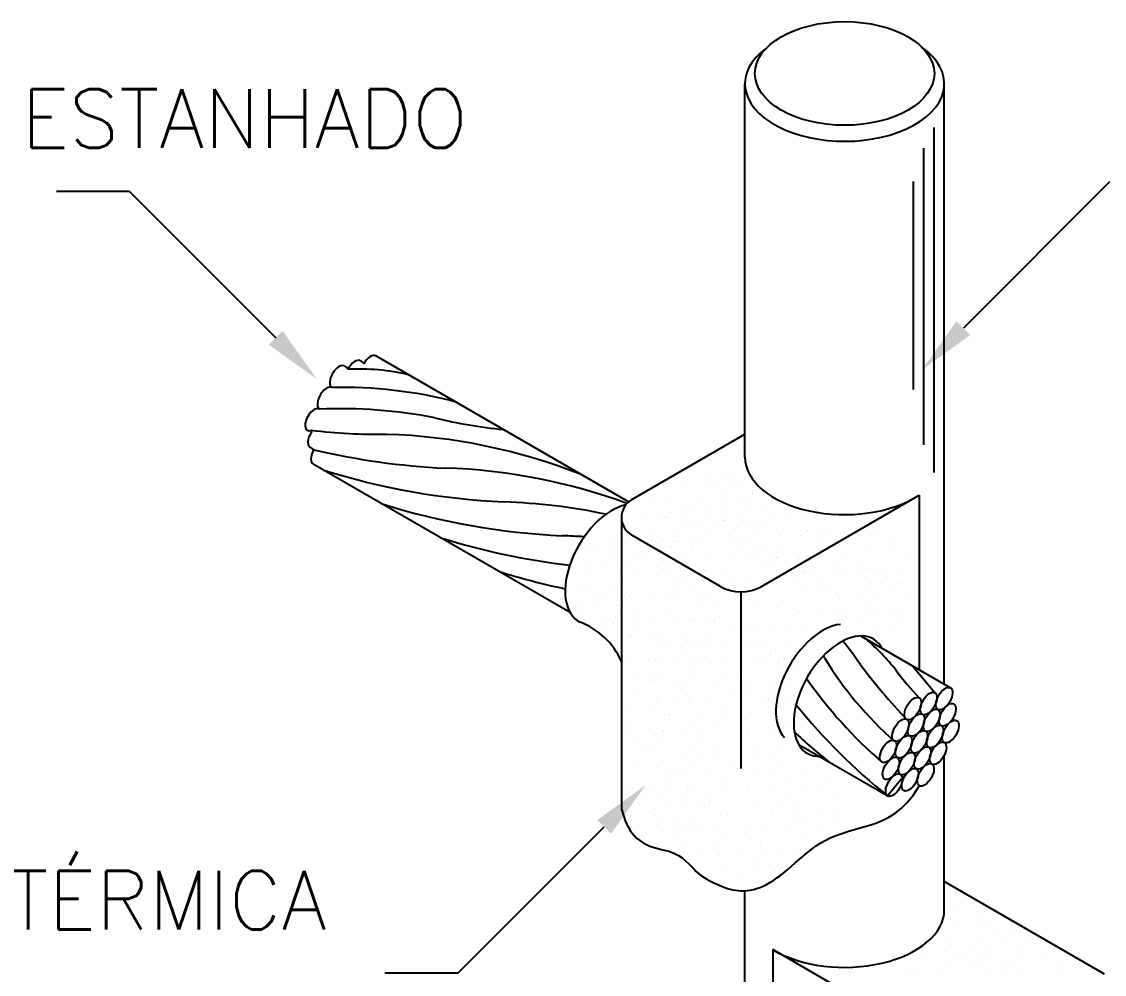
# Model space of a CAD drawing. Extents: x 5721 to 7477, y -2900 to -2449.
# Drawn here: x 5788.47 to 5825.49, y -2779.49 to -2746.92 of the extents above; entities that cross this region are included whole.
import ezdxf
from ezdxf.enums import TextEntityAlignment as Align

# ---------------------------------------------------------------- set-up
doc = ezdxf.new("R2010")
doc.units = 0
doc.header["$LTSCALE"] = 1.7
doc.header["$MEASUREMENT"] = 0
for name, color, linetype in [('C01', 1, 'CONTINUOUS'), ('C02', 2, 'CONTINUOUS'), ('C03', 3, 'CONTINUOUS')]:
    doc.layers.add(name, color=color, linetype=linetype)
doc.styles.add('80CL', font='romans.shx', dxfattribs={"height": 2})

msp = doc.modelspace()

# ---------------------------------------------------------------- linework, layer by layer
at = {"layer": 'C01'}
for p, q in [((5819.67, -2762.34), (5819.67, -2750.538)), ((5819.32, -2761.392), (5819.32, -2751.249)), ((5818.97, -2759.496), (5818.97, -2752.387)), ((5819.699, -2769.861), (5818.925, -2768.938))]:
    msp.add_line(p, q, dxfattribs=at)
for centre, radius, start, end in [((5800.01, -2766.136), 7.338, 76.6561, 93.0104), ((5799.455, -2774.789), 15.361, 75.5148, 91.4163), ((5799.36, -2776.964), 16.811, 78.8772, 92.4028), ((5806.693, -2743.552), 17.404, 256.4091, 264.2355), ((5800.761, -2741.017), 20.013, 263.1709, 270.5459), ((5800.332, -2780.84), 19.819, 68.4803, 88.2103), ((5804.109, -2737.635), 24.578, 256.6399, 267.3042), ((5802.334, -2781.995), 19.819, 69.8266, 88.2103), ((5806.11, -2738.79), 24.578, 252.6958, 267.3042), ((5808.112, -2739.946), 24.578, 252.6958, 267.3042), ((5804.335, -2783.151), 19.819, 78.0118, 88.2103), ((5810.113, -2741.101), 24.578, 252.6958, 263.2242), ((5806.337, -2784.306), 19.819, 86.0408, 88.2103), ((5812.115, -2742.257), 24.578, 252.6958, 258.1274), ((5806.459, -2776.23), 12.962, 34.5242, 38.8612), ((5811.836, -2774.299), 8.352, 38.4865, 48.8227), ((5806.988, -2773.746), 10.276, 29.5979, 30.0044), ((5826.519, -2762.202), 12.414, 211.4044, 228.5956), ((5834.731, -2755.737), 21.962, 216.7715, 223.2285), ((5826.645, -2762.957), 10.304, 216.6069, 223.3931), ((5828.077, -2760.468), 15.566, 214.8967, 229.117), ((5830.42, -2757.876), 19.82, 218.7128, 231.5197), ((5828.418, -2756.72), 19.819, 226.9146, 231.5197)]:
    msp.add_arc(centre, radius, start, end, dxfattribs=at)
at = {"layer": 'C02'}
for p, q in [((5813.203, -2761.806), (5813.203, -2749.045)), ((5820.02, -2769.571), (5820.02, -2749.045)), ((5825.671, -2752.4), (5820.671, -2757.4)), ((5792.158, -2752.73), (5789.658, -2752.73)), ((5792.158, -2752.73), (5797.158, -2757.73)), ((5809.225, -2763.338), (5800.578, -2758.346)), ((5809.33, -2763.263), (5813.203, -2761.027)), ((5807.229, -2767.122), (5798.434, -2762.045)), ((5812.015, -2761.936), (5812.015, -2761.936)), ((5811.427, -2762.231), (5811.427, -2762.231)), ((5811.831, -2762.51), (5811.831, -2762.51)), ((5812.587, -2762.519), (5812.587, -2762.519)), ((5812.764, -2762.357), (5812.764, -2762.357)), ((5811.243, -2762.804), (5811.243, -2762.804)), ((5811.999, -2762.813), (5811.999, -2762.813)), ((5812.176, -2762.651), (5812.176, -2762.651)), ((5812.714, -2762.635), (5812.714, -2762.635)), ((5813.17, -2762.822), (5813.17, -2762.822)), ((5809.92, -2763.296), (5809.92, -2763.296)), ((5810.508, -2763.186), (5810.508, -2763.186)), ((5811.667, -2763.18), (5811.667, -2763.18)), ((5811.755, -2763.282), (5811.755, -2763.282)), ((5812.445, -2763.282), (5812.445, -2763.282)), ((5812.53, -2763.209), (5812.53, -2763.209)), ((5812.582, -2763.116), (5812.582, -2763.116)), ((5813.286, -2763.217), (5813.286, -2763.217)), ((5813.462, -2763.056), (5813.462, -2763.056)), ((5813.765, -2766.228), (5819.163, -2763.111)), ((5819.163, -2763.111), (5819.163, -2769.076)), ((5811.079, -2763.474), (5811.079, -2763.474)), ((5811.167, -2763.576), (5811.167, -2763.576)), ((5811.257, -2763.607), (5811.257, -2763.607)), ((5811.857, -2763.576), (5811.857, -2763.576)), ((5812.355, -2763.642), (5812.355, -2763.642)), ((5812.943, -2763.348), (5812.943, -2763.348)), ((5813.375, -2763.443), (5813.375, -2763.443)), ((5813.868, -2763.52), (5813.868, -2763.52)), ((5808.98, -2763.869), (5808.98, -2773.845)), ((5809.737, -2763.87), (5809.737, -2763.87)), ((5810.325, -2763.76), (5810.325, -2763.76)), ((5810.492, -2763.879), (5810.492, -2763.879)), ((5810.669, -2763.717), (5810.669, -2763.717)), ((5811.08, -2763.769), (5811.08, -2763.769)), ((5811.955, -2763.781), (5811.955, -2763.781)), ((5812.327, -2764.018), (5812.327, -2764.018)), ((5812.365, -2763.878), (5812.365, -2763.878)), ((5812.453, -2763.98), (5812.453, -2763.98)), ((5812.511, -2763.981), (5812.511, -2763.981)), ((5812.915, -2763.724), (5812.915, -2763.724)), ((5813.144, -2763.981), (5813.144, -2763.981)), ((5813.191, -2764.017), (5813.191, -2764.017)), ((5813.947, -2764.026), (5813.947, -2764.026)), ((5814.124, -2763.864), (5814.124, -2763.864)), ((5814.588, -2763.884), (5814.588, -2763.884)), ((5815.286, -2763.921), (5815.286, -2763.921)), ((5810.876, -2764.289), (5810.876, -2764.289)), ((5811.075, -2764.182), (5811.075, -2764.182)), ((5811.367, -2764.075), (5811.367, -2764.075)), ((5811.663, -2764.072), (5811.663, -2764.072)), ((5811.923, -2764.275), (5811.923, -2764.275)), ((5813.642, -2764.046), (5813.642, -2764.046)), ((5814.529, -2764.329), (5814.529, -2764.329)), ((5815.336, -2764.305), (5815.336, -2764.305)), ((5816.035, -2764.342), (5816.035, -2764.342)), ((5817.602, -2764.289), (5817.602, -2764.289)), ((5808.69, -2764.723), (5808.69, -2764.723)), ((5809.02, -2764.753), (5809.02, -2764.753)), ((5812.365, -2766.228), (5809.33, -2764.476)), ((5809.572, -2764.54), (5809.572, -2764.54)), ((5809.66, -2764.642), (5809.66, -2764.642)), ((5810.16, -2764.429), (5810.16, -2764.429)), ((5810.248, -2764.532), (5810.248, -2764.532)), ((5810.35, -2764.642), (5810.35, -2764.642)), ((5810.848, -2764.708), (5810.848, -2764.708)), ((5810.938, -2764.532), (5810.938, -2764.532)), ((5811.436, -2764.597), (5811.436, -2764.597)), ((5811.624, -2764.71), (5811.624, -2764.71)), ((5812.653, -2764.479), (5812.653, -2764.479)), ((5812.897, -2764.62), (5812.897, -2764.62)), ((5813.027, -2764.687), (5813.027, -2764.687)), ((5813.21, -2764.68), (5813.21, -2764.68)), ((5813.613, -2764.423), (5813.613, -2764.423)), ((5814.404, -2764.458), (5814.404, -2764.458)), ((5815.103, -2764.495), (5815.103, -2764.495)), ((5815.16, -2764.467), (5815.16, -2764.467)), ((5815.742, -2764.77), (5815.742, -2764.77)), ((5815.858, -2764.504), (5815.858, -2764.504)), ((5818.35, -2764.71), (5818.35, -2764.71)), ((5807.789, -2764.84), (5807.789, -2764.84)), ((5808.098, -2764.917), (5808.098, -2764.917)), ((5808.778, -2764.826), (5808.778, -2764.826)), ((5809.86, -2765.141), (5809.86, -2765.141)), ((5810.448, -2765.03), (5810.448, -2765.03)), ((5810.692, -2764.863), (5810.692, -2764.863)), ((5810.82, -2765.084), (5810.82, -2765.084)), ((5811.408, -2764.974), (5811.408, -2764.974)), ((5811.448, -2764.871), (5811.448, -2764.871)), ((5813.114, -2764.789), (5813.114, -2764.789)), ((5813.646, -2765.04), (5813.646, -2765.04)), ((5813.805, -2764.789), (5813.805, -2764.789)), ((5814.24, -2765.128), (5814.24, -2765.128)), ((5814.303, -2764.855), (5814.303, -2764.855)), ((5816.441, -2764.807), (5816.441, -2764.807)), ((5817.418, -2764.863), (5817.418, -2764.863)), ((5818.174, -2764.871), (5818.174, -2764.871)), ((5807.871, -2765.443), (5807.871, -2765.443)), ((5808.361, -2765.423), (5808.361, -2765.423)), ((5808.537, -2765.261), (5808.537, -2765.261)), ((5808.978, -2765.324), (5808.978, -2765.324)), ((5809.075, -2765.502), (5809.075, -2765.502)), ((5809.59, -2765.281), (5809.59, -2765.281)), ((5810.417, -2765.341), (5810.417, -2765.341)), ((5811.005, -2765.231), (5811.005, -2765.231)), ((5812.03, -2765.174), (5812.03, -2765.174)), ((5812.714, -2765.193), (5812.714, -2765.193)), ((5813.315, -2765.288), (5813.315, -2765.288)), ((5813.469, -2765.202), (5813.469, -2765.202)), ((5813.871, -2765.488), (5813.871, -2765.488)), ((5814.052, -2765.505), (5814.052, -2765.505)), ((5814.275, -2765.231), (5814.275, -2765.231)), ((5814.327, -2765.23), (5814.327, -2765.23)), ((5814.938, -2765.164), (5814.938, -2765.164)), ((5815.018, -2765.23), (5815.018, -2765.23)), ((5815.026, -2765.267), (5815.026, -2765.267)), ((5815.516, -2765.296), (5815.516, -2765.296)), ((5815.716, -2765.267), (5815.716, -2765.267)), ((5816.214, -2765.332), (5816.214, -2765.332)), ((5816.683, -2765.244), (5816.683, -2765.244)), ((5818.756, -2765.174), (5818.756, -2765.174)), ((5807.843, -2765.819), (5807.843, -2765.819)), ((5808.943, -2765.726), (5808.943, -2765.726)), ((5809.406, -2765.855), (5809.406, -2765.855)), ((5810.162, -2765.864), (5810.162, -2765.864)), ((5810.528, -2765.532), (5810.528, -2765.532)), ((5810.615, -2765.634), (5810.615, -2765.634)), ((5811.306, -2765.634), (5811.306, -2765.634)), ((5811.804, -2765.7), (5811.804, -2765.7)), ((5812.549, -2765.863), (5812.549, -2765.863)), ((5814.528, -2765.729), (5814.528, -2765.729)), ((5815.226, -2765.765), (5815.226, -2765.765)), ((5815.286, -2765.759), (5815.286, -2765.759)), ((5815.488, -2765.672), (5815.488, -2765.672)), ((5816.186, -2765.709), (5816.186, -2765.709)), ((5816.499, -2765.818), (5816.499, -2765.818)), ((5817.254, -2765.532), (5817.254, -2765.532)), ((5817.255, -2765.827), (5817.255, -2765.827)), ((5817.341, -2765.634), (5817.341, -2765.634)), ((5817.431, -2765.665), (5817.431, -2765.665)), ((5817.675, -2765.685), (5817.675, -2765.685)), ((5818.032, -2765.634), (5818.032, -2765.634)), ((5818.53, -2765.7), (5818.53, -2765.7)), ((5807.605, -2766.237), (5807.605, -2766.237)), ((5808.594, -2766.222), (5808.594, -2766.222)), ((5808.836, -2766.15), (5808.836, -2766.15)), ((5808.891, -2766.075), (5808.891, -2766.075)), ((5810.744, -2766.167), (5810.744, -2766.167)), ((5810.816, -2766.133), (5810.816, -2766.133)), ((5811.06, -2766.053), (5811.06, -2766.053)), ((5811.776, -2766.077), (5811.776, -2766.077)), ((5812.637, -2765.965), (5812.637, -2765.965)), ((5813.327, -2765.965), (5813.327, -2765.965)), ((5813.825, -2766.031), (5813.825, -2766.031)), ((5815.084, -2765.929), (5815.084, -2765.929)), ((5815.783, -2765.966), (5815.783, -2765.966)), ((5816.035, -2766.18), (5816.035, -2766.18)), ((5817.492, -2766.259), (5817.492, -2766.259)), ((5817.542, -2766.133), (5817.542, -2766.133)), ((5817.837, -2766.13), (5817.837, -2766.13)), ((5818.424, -2766.106), (5818.424, -2766.106)), ((5818.502, -2766.077), (5818.502, -2766.077)), ((5807.914, -2766.314), (5807.914, -2766.314)), ((5809.094, -2766.561), (5809.094, -2766.561)), ((5809.241, -2766.524), (5809.241, -2766.524)), ((5809.329, -2766.627), (5809.329, -2766.627)), ((5810.019, -2766.627), (5810.019, -2766.627)), ((5810.876, -2766.627), (5810.876, -2766.627)), ((5811.372, -2766.334), (5811.372, -2766.334)), ((5811.632, -2766.635), (5811.632, -2766.635)), ((5811.808, -2766.474), (5811.808, -2766.474)), ((5812.837, -2766.464), (5812.837, -2766.464)), ((5813.065, -2766.415), (5813.065, -2772.45)), ((5813.743, -2766.347), (5813.743, -2766.347)), ((5813.797, -2766.407), (5813.797, -2766.407)), ((5815.103, -2766.333), (5815.103, -2766.333)), ((5815.858, -2766.341), (5815.858, -2766.341)), ((5816.335, -2766.488), (5816.335, -2766.488)), ((5816.422, -2766.59), (5816.422, -2766.59)), ((5817.113, -2766.59), (5817.113, -2766.59)), ((5818.098, -2766.334), (5818.098, -2766.334)), ((5818.247, -2766.268), (5818.247, -2766.268)), ((5818.83, -2766.571), (5818.83, -2766.571)), ((5807.688, -2766.839), (5807.688, -2766.839)), ((5808.177, -2766.819), (5808.177, -2766.819)), ((5808.193, -2766.678), (5808.193, -2766.678)), ((5808.353, -2766.657), (5808.353, -2766.657)), ((5808.794, -2766.721), (5808.794, -2766.721)), ((5808.891, -2766.898), (5808.891, -2766.898)), ((5810.518, -2766.692), (5810.518, -2766.692)), ((5811.574, -2766.825), (5811.574, -2766.825)), ((5812.214, -2766.939), (5812.214, -2766.939)), ((5813.394, -2766.664), (5813.394, -2766.664)), ((5813.559, -2766.921), (5813.559, -2766.921)), ((5814.315, -2766.929), (5814.315, -2766.929)), ((5814.491, -2766.768), (5814.491, -2766.768)), ((5814.938, -2767.002), (5814.938, -2767.002)), ((5816.441, -2766.645), (5816.441, -2766.645)), ((5817.327, -2766.929), (5817.327, -2766.929)), ((5817.611, -2766.656), (5817.611, -2766.656)), ((5807.659, -2767.216), (5807.659, -2767.216)), ((5808.276, -2767.28), (5808.276, -2767.28)), ((5808.765, -2767.26), (5808.765, -2767.26)), ((5808.941, -2767.099), (5808.941, -2767.099)), ((5809.382, -2767.162), (5809.382, -2767.162)), ((5809.479, -2767.376), (5809.479, -2767.376)), ((5809.529, -2767.125), (5809.529, -2767.125)), ((5810.086, -2767.326), (5810.086, -2767.326)), ((5810.489, -2767.069), (5810.489, -2767.069)), ((5810.711, -2767.296), (5810.711, -2767.296)), ((5812.323, -2767.246), (5812.323, -2767.246)), ((5814.897, -2767.233), (5814.897, -2767.233)), ((5815.026, -2767.104), (5815.026, -2767.104)), ((5815.716, -2767.105), (5815.716, -2767.105)), ((5816.214, -2767.17), (5816.214, -2767.17)), ((5816.623, -2767.089), (5816.623, -2767.089)), ((5817.179, -2767.289), (5817.179, -2767.289)), ((5817.415, -2767.031), (5817.415, -2767.031)), ((5817.583, -2767.032), (5817.583, -2767.032)), ((5818.105, -2767.031), (5818.105, -2767.031)), ((5818.603, -2767.097), (5818.603, -2767.097)), ((5808.247, -2767.657), (5808.247, -2767.657)), ((5808.707, -2767.472), (5808.707, -2767.472)), ((5809.347, -2767.563), (5809.347, -2767.563)), ((5811.39, -2767.399), (5811.39, -2767.399)), ((5811.49, -2767.399), (5811.49, -2767.399)), ((5811.988, -2767.464), (5811.988, -2767.464)), ((5812.146, -2767.407), (5812.146, -2767.407)), ((5812.729, -2767.71), (5812.729, -2767.71)), ((5813.395, -2767.59), (5813.395, -2767.59)), ((5813.482, -2767.692), (5813.482, -2767.692)), ((5814.173, -2767.693), (5814.173, -2767.693)), ((5815.226, -2767.603), (5815.226, -2767.603)), ((5816.186, -2767.547), (5816.186, -2767.547)), ((5817.615, -2767.53), (5817.615, -2767.53)), ((5818.172, -2767.73), (5818.172, -2767.73)), ((5818.575, -2767.473), (5818.575, -2767.473)), ((5809.295, -2767.913), (5809.295, -2767.913)), ((5809.295, -2767.95), (5809.295, -2767.95)), ((5810.051, -2767.959), (5810.051, -2767.959)), ((5810.228, -2767.797), (5810.228, -2767.797)), ((5810.999, -2767.897), (5810.999, -2767.897)), ((5811.226, -2768.068), (5811.226, -2768.068)), ((5811.556, -2768.098), (5811.556, -2768.098)), ((5811.96, -2767.841), (5811.96, -2767.841)), ((5813.339, -2768.111), (5813.339, -2768.111)), ((5814.671, -2767.758), (5814.671, -2767.758)), ((5817.173, -2767.927), (5820.231, -2769.693)), ((5810.325, -2768.185), (5810.325, -2768.185)), ((5810.634, -2768.262), (5810.634, -2768.262)), ((5811.314, -2768.17), (5811.314, -2768.17)), ((5812.004, -2768.17), (5812.004, -2768.17)), ((5812.502, -2768.236), (5812.502, -2768.236)), ((5813.683, -2768.191), (5813.683, -2768.191)), ((5813.78, -2768.258), (5813.78, -2768.258)), ((5814.239, -2768.392), (5814.239, -2768.392)), ((5814.643, -2768.135), (5814.643, -2768.135)), ((5809.131, -2768.619), (5809.131, -2768.619)), ((5809.219, -2768.722), (5809.219, -2768.722)), ((5809.909, -2768.722), (5809.909, -2768.722)), ((5810.141, -2768.758), (5810.141, -2768.758)), ((5810.407, -2768.787), (5810.407, -2768.787)), ((5810.897, -2768.767), (5810.897, -2768.767)), ((5811.073, -2768.605), (5811.073, -2768.605)), ((5811.514, -2768.669), (5811.514, -2768.669)), ((5811.611, -2768.846), (5811.611, -2768.846)), ((5812.474, -2768.613), (5812.474, -2768.613)), ((5813.155, -2768.685), (5813.155, -2768.685)), ((5813.596, -2768.832), (5813.596, -2768.832)), ((5813.91, -2768.694), (5813.91, -2768.694)), ((5814.087, -2768.532), (5814.087, -2768.532)), ((5814.351, -2768.841), (5814.351, -2768.841)), ((5814.528, -2768.679), (5814.528, -2768.679)), ((5809.419, -2769.22), (5809.419, -2769.22)), ((5810.379, -2769.164), (5810.379, -2769.164)), ((5811.479, -2769.07), (5811.479, -2769.07)), ((5812.07, -2768.87), (5812.07, -2768.87)), ((5814.493, -2768.997), (5814.493, -2768.997)), ((5814.934, -2769.144), (5814.934, -2769.144)), ((5809.975, -2769.421), (5809.975, -2769.421)), ((5809.976, -2769.428), (5809.976, -2769.428)), ((5810.064, -2769.53), (5810.064, -2769.53)), ((5810.755, -2769.53), (5810.755, -2769.53)), ((5811.253, -2769.596), (5811.253, -2769.596)), ((5811.427, -2769.42), (5811.427, -2769.42)), ((5812.183, -2769.429), (5812.183, -2769.429)), ((5812.359, -2769.267), (5812.359, -2769.267)), ((5812.99, -2769.354), (5812.99, -2769.354)), ((5813.078, -2769.457), (5813.078, -2769.457)), ((5813.431, -2769.501), (5813.431, -2769.501)), ((5814.267, -2769.522), (5814.267, -2769.522)), ((5809.479, -2769.728), (5809.479, -2769.728)), ((5812.765, -2769.732), (5812.765, -2769.732)), ((5813.278, -2769.955), (5813.278, -2769.955)), ((5814.209, -2769.604), (5814.209, -2769.604)), ((5814.238, -2769.899), (5814.238, -2769.899)), ((5814.708, -2769.669), (5814.708, -2769.669)), ((5809.295, -2770.302), (5809.295, -2770.302)), ((5810.051, -2770.311), (5810.051, -2770.311)), ((5810.228, -2770.149), (5810.228, -2770.149)), ((5810.264, -2770.029), (5810.264, -2770.029)), ((5810.821, -2770.23), (5810.821, -2770.23)), ((5811.224, -2769.972), (5811.224, -2769.972)), ((5811.263, -2770.089), (5811.263, -2770.089)), ((5811.35, -2770.192), (5811.35, -2770.192)), ((5812.041, -2770.192), (5812.041, -2770.192)), ((5812.539, -2770.258), (5812.539, -2770.258)), ((5813.719, -2770.102), (5813.719, -2770.102)), ((5813.835, -2770.156), (5813.835, -2770.156)), ((5814.276, -2770.303), (5814.276, -2770.303)), ((5814.679, -2770.046), (5814.679, -2770.046)), ((5810.619, -2770.61), (5810.619, -2770.61)), ((5810.634, -2770.614), (5810.634, -2770.614)), ((5811.551, -2770.69), (5811.551, -2770.69)), ((5812.511, -2770.634), (5812.511, -2770.634)), ((5813.412, -2770.523), (5813.412, -2770.523)), ((5814.168, -2770.531), (5814.168, -2770.531)), ((5814.344, -2770.37), (5814.344, -2770.37)), ((5809.131, -2770.972), (5809.131, -2770.972)), ((5809.219, -2771.074), (5809.219, -2771.074)), ((5809.909, -2771.074), (5809.909, -2771.074)), ((5811.367, -2771.031), (5811.367, -2771.031)), ((5812.107, -2770.891), (5812.107, -2770.891)), ((5814.75, -2770.834), (5814.75, -2770.834)), ((5810.407, -2771.14), (5810.407, -2771.14)), ((5810.435, -2771.184), (5810.435, -2771.184)), ((5811.191, -2771.193), (5811.191, -2771.193)), ((5811.574, -2771.309), (5811.574, -2771.309)), ((5813.248, -2771.192), (5813.248, -2771.192)), ((5813.335, -2771.294), (5813.335, -2771.294)), ((5814.026, -2771.295), (5814.026, -2771.295)), ((5814.524, -2771.36), (5814.524, -2771.36)), ((5809.419, -2771.572), (5809.419, -2771.572)), ((5809.626, -2771.787), (5809.626, -2771.787)), ((5809.975, -2771.773), (5809.975, -2771.773)), ((5810.379, -2771.516), (5810.379, -2771.516)), ((5811.773, -2771.496), (5811.773, -2771.496)), ((5812.323, -2771.73), (5812.323, -2771.73)), ((5813.536, -2771.793), (5813.536, -2771.793)), ((5814.496, -2771.737), (5814.496, -2771.737)), ((5815.042, -2771.634), (5818.087, -2773.392)), ((5811.049, -2771.956), (5811.049, -2771.956)), ((5811.39, -2771.883), (5811.39, -2771.883)), ((5811.547, -2772.022), (5811.547, -2772.022)), ((5812.146, -2771.891), (5812.146, -2771.891)), ((5813.633, -2771.897), (5813.633, -2771.897)), ((5814.092, -2771.994), (5814.092, -2771.994)), ((5820.02, -2777.282), (5820.02, -2772.001)), ((5809.442, -2772.36), (5809.442, -2772.36)), ((5810.198, -2772.369), (5810.198, -2772.369)), ((5810.375, -2772.207), (5810.375, -2772.207)), ((5810.558, -2772.455), (5810.558, -2772.455)), ((5811.226, -2772.552), (5811.226, -2772.552)), ((5811.518, -2772.398), (5811.518, -2772.398)), ((5812.729, -2772.194), (5812.729, -2772.194)), ((5813.449, -2772.471), (5813.449, -2772.471)), ((5814.204, -2772.479), (5814.204, -2772.479)), ((5814.381, -2772.318), (5814.381, -2772.318)), ((5815.286, -2772.485), (5815.286, -2772.485)), ((5810.472, -2772.779), (5810.472, -2772.779)), ((5810.781, -2772.672), (5810.781, -2772.672)), ((5812.004, -2772.654), (5812.004, -2772.654)), ((5812.502, -2772.72), (5812.502, -2772.72)), ((5814.787, -2772.782), (5814.787, -2772.782)), ((5816.035, -2772.906), (5816.035, -2772.906)), ((5818.581, -2772.782), (5818.06, -2773.418)), ((5809.278, -2773.03), (5809.278, -2773.03)), ((5809.366, -2773.132), (5809.366, -2773.132)), ((5810.056, -2773.132), (5810.056, -2773.132)), ((5810.554, -2773.198), (5810.554, -2773.198)), ((5811.22, -2773.2), (5811.22, -2773.2)), ((5811.244, -2773.146), (5811.244, -2773.146)), ((5811.514, -2773.153), (5811.514, -2773.153)), ((5812.474, -2773.096), (5812.474, -2773.096)), ((5813.284, -2773.14), (5813.284, -2773.14)), ((5813.372, -2773.242), (5813.372, -2773.242)), ((5814.062, -2773.242), (5814.062, -2773.242)), ((5815.103, -2773.059), (5815.103, -2773.059)), ((5815.858, -2773.067), (5815.858, -2773.067)), ((5809.566, -2773.631), (5809.566, -2773.631)), ((5810.288, -2773.353), (5810.288, -2773.353)), ((5810.526, -2773.574), (5810.526, -2773.574)), ((5811.044, -2773.361), (5811.044, -2773.361)), ((5811.626, -2773.664), (5811.626, -2773.664)), ((5811.992, -2773.567), (5811.992, -2773.567)), ((5812.07, -2773.354), (5812.07, -2773.354)), ((5814.561, -2773.308), (5814.561, -2773.308)), ((5816.441, -2773.37), (5816.441, -2773.37)), ((5810.123, -2773.831), (5810.123, -2773.831)), ((5810.123, -2774.022), (5810.123, -2774.022)), ((5811.06, -2773.72), (5811.06, -2773.72)), ((5811.815, -2773.729), (5811.815, -2773.729)), ((5812.398, -2774.032), (5812.398, -2774.032)), ((5813.572, -2773.741), (5813.572, -2773.741)), ((5814.074, -2773.881), (5814.074, -2773.881)), ((5814.129, -2773.942), (5814.129, -2773.942)), ((5814.532, -2773.685), (5814.532, -2773.685)), ((5814.938, -2773.728), (5814.938, -2773.728)), ((5815.026, -2773.83), (5815.026, -2773.83)), ((5815.716, -2773.831), (5815.716, -2773.831)), ((5816.214, -2773.896), (5816.214, -2773.896)), ((5810.211, -2774.124), (5810.211, -2774.124)), ((5810.895, -2774.39), (5810.895, -2774.39)), ((5810.902, -2774.125), (5810.902, -2774.125)), ((5811.4, -2774.19), (5811.4, -2774.19)), ((5812.603, -2774.065), (5812.603, -2774.065)), ((5814.822, -2774.302), (5814.822, -2774.302)), ((5815.226, -2774.329), (5815.226, -2774.329)), ((5816.186, -2774.273), (5816.186, -2774.273)), ((5803.384, -2779.452), (5808.384, -2774.452)), ((5810.411, -2774.623), (5810.411, -2774.623)), ((5810.983, -2774.492), (5810.983, -2774.492)), ((5811.371, -2774.567), (5811.371, -2774.567)), ((5811.673, -2774.492), (5811.673, -2774.492)), ((5812.172, -2774.558), (5812.172, -2774.558)), ((5812.42, -2774.639), (5812.42, -2774.639)), ((5813.175, -2774.648), (5813.175, -2774.648)), ((5813.352, -2774.486), (5813.352, -2774.486)), ((5813.89, -2774.455), (5813.89, -2774.455)), ((5814.645, -2774.464), (5814.645, -2774.464)), ((5815.228, -2774.767), (5815.228, -2774.767)), ((5815.783, -2774.53), (5815.783, -2774.53)), ((5810.968, -2774.824), (5810.968, -2774.824)), ((5811.183, -2774.991), (5811.183, -2774.991)), ((5812.143, -2774.934), (5812.143, -2774.934)), ((5813.725, -2775.125), (5813.725, -2775.125)), ((5813.758, -2774.951), (5813.758, -2774.951)), ((5811.74, -2775.191), (5811.74, -2775.191)), ((5812.255, -2775.309), (5812.255, -2775.309)), ((5812.343, -2775.411), (5812.343, -2775.411)), ((5813.033, -2775.411), (5813.033, -2775.411)), ((5813.531, -2775.477), (5813.531, -2775.477)), ((5813.813, -2775.227), (5813.813, -2775.227)), ((5814.503, -2775.227), (5814.503, -2775.227)), ((5815.002, -2775.293), (5815.002, -2775.293)), ((5813.503, -2775.853), (5813.503, -2775.853)), ((5814.013, -2775.726), (5814.013, -2775.726)), ((5814.973, -2775.669), (5814.973, -2775.669)), ((5812.543, -2775.909), (5812.543, -2775.909)), ((5813.1, -2776.11), (5813.1, -2776.11)), ((5814.57, -2775.926), (5814.57, -2775.926)), ((5825.492, -2779.48), (5820.02, -2776.32)), ((5813.203, -2789.194), (5813.203, -2776.665)), ((5820.543, -2777.134), (5820.543, -2777.134)), ((5820.359, -2777.708), (5820.359, -2777.708)), ((5821.115, -2777.717), (5821.115, -2777.717)), ((5821.291, -2777.555), (5821.291, -2777.555)), ((5821.513, -2777.711), (5821.513, -2777.711)), ((5821.697, -2778.02), (5821.697, -2778.02)), ((5820.194, -2778.377), (5820.194, -2778.377)), ((5820.282, -2778.48), (5820.282, -2778.48)), ((5820.972, -2778.48), (5820.972, -2778.48)), ((5821.329, -2778.285), (5821.329, -2778.285)), ((5822.085, -2778.294), (5822.085, -2778.294)), ((5822.261, -2778.132), (5822.261, -2778.132)), ((5822.876, -2778.183), (5822.876, -2778.183)), ((5814.156, -2778.645), (5814.156, -2785.146)), ((5820.896, -2782.537), (5814.156, -2778.645)), ((5819.31, -2778.839), (5819.31, -2778.839)), ((5821.471, -2778.546), (5821.471, -2778.546)), ((5822.667, -2778.597), (5822.667, -2778.597)), ((5822.692, -2778.757), (5822.692, -2778.757)), ((5823.448, -2778.766), (5823.448, -2778.766)), ((5823.625, -2778.604), (5823.625, -2778.604)), ((5820.482, -2778.978), (5820.482, -2778.978)), ((5820.647, -2778.97), (5820.647, -2778.97)), ((5821.039, -2779.179), (5821.039, -2779.179)), ((5821.165, -2778.954), (5821.165, -2778.954)), ((5821.252, -2779.057), (5821.252, -2779.057)), ((5821.442, -2778.922), (5821.442, -2778.922)), ((5821.943, -2779.057), (5821.943, -2779.057)), ((5822.441, -2779.122), (5822.441, -2779.122)), ((5824.031, -2779.069), (5824.031, -2779.069)), ((5803.384, -2779.452), (5800.884, -2779.452)), ((5816.793, -2779.442), (5816.793, -2779.442)), ((5818.812, -2779.468), (5818.812, -2779.468)), ((5819.126, -2779.412), (5819.126, -2779.412)), ((5819.882, -2779.421), (5819.882, -2779.421)), ((5820.059, -2779.259), (5820.059, -2779.259)), ((5821.396, -2779.391), (5821.396, -2779.391)), ((5822.063, -2779.468), (5822.063, -2779.468)), ((5822.528, -2779.426), (5822.528, -2779.426)), ((5823.925, -2779.415), (5823.925, -2779.415))]:
    msp.add_line(p, q, dxfattribs=at)
msp.add_lwpolyline([(5808.98, -2773.845), (5809.119, -2774.275), (5809.295, -2774.598), (5809.498, -2774.832), (5809.718, -2774.996), (5809.948, -2775.105), (5810.178, -2775.178), (5810.398, -2775.231), (5810.599, -2775.283), (5810.775, -2775.348), (5810.927, -2775.424), (5811.059, -2775.511), (5811.174, -2775.604), (5811.276, -2775.699), (5811.368, -2775.795), (5811.455, -2775.888), (5811.54, -2775.974), (5811.627, -2776.051), (5811.715, -2776.12), (5811.804, -2776.182), (5811.894, -2776.236), (5811.984, -2776.286), (5812.074, -2776.331), (5812.164, -2776.373), (5812.253, -2776.412), (5812.342, -2776.45), (5812.43, -2776.486), (5812.518, -2776.52), (5812.606, -2776.55), (5812.696, -2776.577), (5812.786, -2776.599), (5812.879, -2776.617), (5812.974, -2776.629), (5813.072, -2776.635), (5813.173, -2776.634), (5813.276, -2776.627), (5813.382, -2776.612), (5813.49, -2776.589), (5813.6, -2776.559), (5813.711, -2776.52), (5813.825, -2776.472), (5813.94, -2776.416), (5814.056, -2776.35), (5814.174, -2776.276), (5814.294, -2776.195), (5814.416, -2776.106), (5814.539, -2776.009), (5814.665, -2775.906), (5814.794, -2775.797), (5814.925, -2775.683), (5815.059, -2775.564), (5815.196, -2775.445), (5815.339, -2775.325), (5815.486, -2775.209), (5815.64, -2775.098), (5815.8, -2774.994), (5815.967, -2774.899), (5816.142, -2774.816), (5816.325, -2774.741), (5816.513, -2774.674), (5816.706, -2774.612), (5816.904, -2774.553), (5817.105, -2774.495), (5817.307, -2774.436), (5817.511, -2774.374), (5817.716, -2774.305), (5817.921, -2774.224), (5818.126, -2774.122), (5818.333, -2773.992), (5818.541, -2773.826), (5818.751, -2773.617), (5818.963, -2773.356), (5819.177, -2773.038)], dxfattribs=at)
for centre, radius, start, end in [((5799.424, -2758.892), 0.218, 22.6548, 68.3364), ((5799.987, -2758.714), 0.208, 28.176, 73.7029), ((5798.355, -2760.918), 0.0391, 314.4329, 49.3141), ((5798.323, -2761.598), 0.118, 1.5011, 74.2488), ((5809.68, -2763.869), 0.7, 120, 240), ((5813.065, -2765.015), 1.4, 240, 300), ((5806.652, -2769.831), 2.55, 24.0551, 69.0209)]:
    msp.add_arc(centre, radius, start, end, dxfattribs=at)
for centre, major_axis, ratio in [((5816.611, -2748.695), (-3.068, 0), 0.5774), ((5819.484, -2770.232), (0.214, 0.371), 0.509483), ((5820.017, -2770.064), (0.214, 0.371), 0.509483), ((5818.943, -2770.407), (0.214, 0.371), 0.509483), ((5820.131, -2770.615), (0.214, 0.371), 0.509483), ((5819.06, -2770.968), (0.214, 0.371), 0.509483), ((5819.588, -2770.807), (0.214, 0.371), 0.509483), ((5818.523, -2771.142), (0.214, 0.371), 0.509483), ((5819.702, -2771.358), (0.214, 0.371), 0.509483), ((5820.234, -2771.19), (0.214, 0.371), 0.509483), ((5818.103, -2771.865), (0.214, 0.371), 0.509483), ((5818.631, -2771.711), (0.214, 0.371), 0.509483), ((5819.164, -2771.543), (0.214, 0.371), 0.509483), ((5819.277, -2772.094), (0.214, 0.371), 0.509483), ((5819.805, -2771.933), (0.214, 0.371), 0.509483), ((5818.197, -2772.448), (0.214, 0.371), 0.509483), ((5818.735, -2772.286), (0.214, 0.371), 0.509483), ((5818.849, -2772.837), (0.214, 0.371), 0.509483), ((5819.381, -2772.669), (0.214, 0.371), 0.509483), ((5818.302, -2773.019), (0.214, 0.371), 0.509483)]:
    msp.add_ellipse(centre, major_axis=major_axis, ratio=ratio, dxfattribs=at)
for centre, major_axis, ratio, start_param, end_param in [((5816.611, -2749.045), (-3.409, 0), 0.5774, 5.615115, 10.112974), ((5799.831, -2758.886), (0.214, 0.371), 0.509483, 0, 1.654363), ((5800.364, -2758.718), (0.214, 0.371), 0.509483, 0, 1.590196), ((5799.29, -2759.061), (0.214, 0.371), 0.509483, 0, 3.141593), ((5798.865, -2759.8), (0.21, 0.367), 0.512264, 0, 3.141593), ((5798.446, -2760.529), (0.21, 0.361), 0.525888, 0, 3.74611), ((5798.543, -2761.102), (0.214, 0.371), 0.509483, 1.444023, 3.287372), ((5798.648, -2761.673), (0.214, 0.371), 0.509483, 1.661527, 3.141593), ((5816.611, -2761.806), (-3.409, 0), 0.5774, 0, 2.411794), ((5808.649, -2765.474), (1.128, 1.953), 0.5774, 0.478275, 3.179664), ((5815.858, -2769.581), (-1.128, -1.953), 0.5774, 3.532674, 6.110033), ((5816.464, -2769.982), (-1.128, -1.953), 0.5774, 2.808024, 6.61927), ((5816.611, -2777.282), (-3.409, 0), 0.5774, 0.765925, 3.141593)]:
    msp.add_ellipse(centre, major_axis=major_axis, ratio=ratio, start_param=start_param, end_param=end_param, dxfattribs=at)
for points in [[(5820.435, -2757.165), (5820.908, -2757.636), (5819.259, -2758.819)], [(5797.394, -2757.494), (5796.921, -2757.965), (5798.57, -2759.148)], [(5808.621, -2774.688), (5808.148, -2774.217), (5809.796, -2773.033)]]:
    msp.add_solid(points, dxfattribs=at)
at = {"layer": 'C03'}
msp.add_line((5815.783, -2767.804), (5815.783, -2767.804), dxfattribs=at)

# ---------------------------------------------------------------- texts
at = {"layer": 'C03', "style": '80CL'}
for s, p in [('CABO DE COBRE NU ESTANHADO', (5759.834, -2750.236)), ('SOLDADURA ALUMINOTÉRMICA ', (5759.813, -2776.953))]:
    msp.add_text(s, height=2, dxfattribs=at).set_placement(p, align=Align.MIDDLE_LEFT)

doc.saveas('drawing.dxf')
